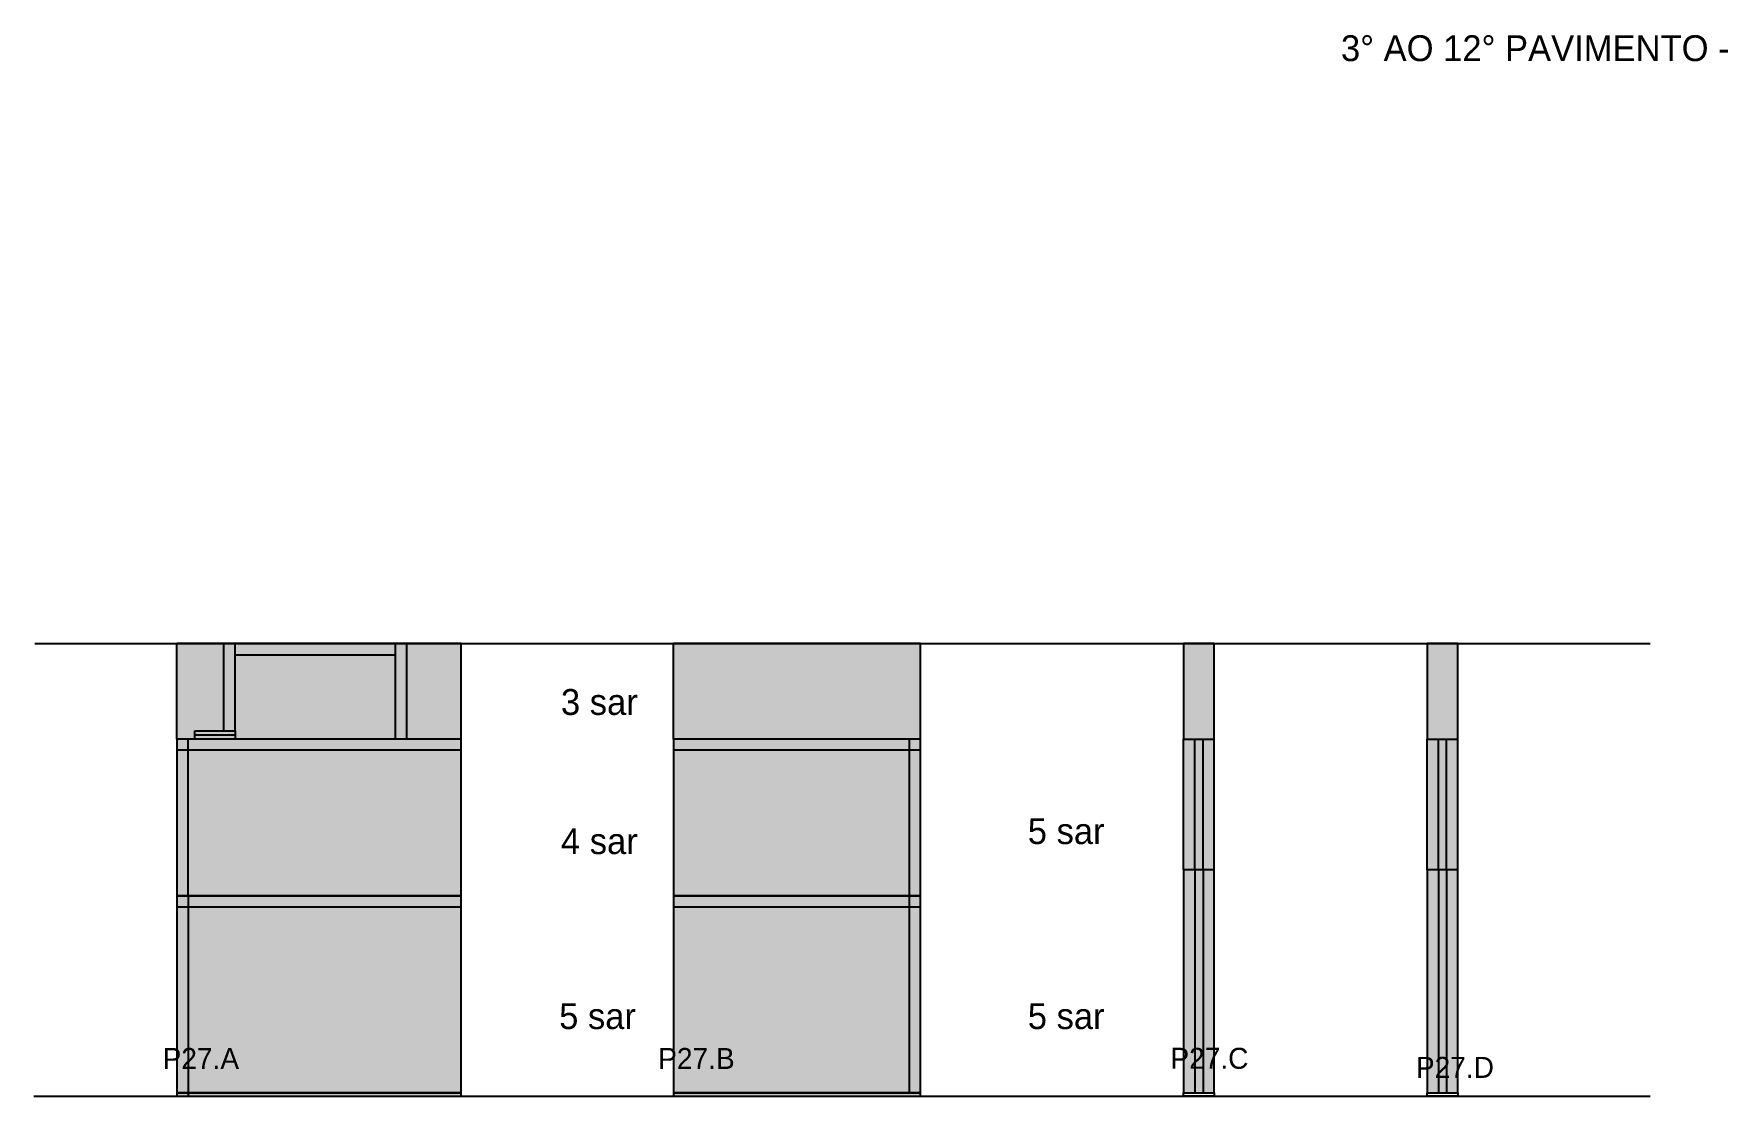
# Model space of a CAD drawing. Header units: metres. Extents: x 4696 to 9453, y 4077 to 4748.
# Drawn here: x 6116 to 7165, y 4078 to 4735 of the extents above; entities that cross this region are included whole.
import ezdxf

# ---------------------------------------------------------------- set-up
doc = ezdxf.new("R2010")
doc.units = ezdxf.units.M
for name, color, linetype in [('COTA', 7, 'Continuous'), ('Hachura', 7, 'Continuous'), ('NOMENCLATURA', 7, 'Continuous'), ('Nível', 7, 'Continuous'), ('Painéis', 7, 'Continuous'), ('SARR_2.2x7', 7, 'Continuous'), ('SARR_EDITAR', 7, 'Continuous'), ('Texto Seção', 7, 'Continuous')]:
    doc.layers.add(name, color=color, linetype=linetype)

msp = doc.modelspace()

# ---------------------------------------------------------------- hatches: boundary and pattern name
at = {"layer": 'COTA'}
h = msp.add_hatch(color=7, dxfattribs=at)
h.dxf.hatch_style = 1
h.paths.add_polyline_path([(6205.1, 4298.5), (6216.1, 4298.5), (6216.1, 4298.5), (6216.1, 4303.5), (6216.1, 4303.5), (6234.1, 4303.5), (6234.1, 4303.5), (6234.1, 4357.5), (6234.1, 4357.5), (6205.1, 4357.5), (6205.1, 4357.5), (6205.1, 4298.5)])
h = msp.add_hatch(color=7, dxfattribs=at)
h.dxf.hatch_style = 1
h.paths.add_polyline_path([(6381.1, 4298.5), (6381.1, 4357.5), (6381.1, 4357.5), (6347.1, 4357.5), (6347.1, 4357.5), (6347.1, 4298.5), (6347.1, 4298.5), (6381.1, 4298.5)])
h = msp.add_hatch(color=7, dxfattribs=at)
h.dxf.hatch_style = 1
h.paths.add_polyline_path([(6665.5, 4298.5), (6665.5, 4357.5), (6665.5, 4357.5), (6512.5, 4357.5), (6512.5, 4357.5), (6512.5, 4298.5), (6512.5, 4298.5), (6665.5, 4298.5)])
h = msp.add_hatch(color=7, dxfattribs=at)
h.dxf.hatch_style = 1
h.paths.add_polyline_path([(6847.3, 4357.5), (6828.3, 4357.5), (6828.3, 4357.5), (6828.3, 4298.5), (6828.3, 4298.5), (6847.3, 4298.5), (6847.3, 4298.5), (6847.3, 4357.5)])
h = msp.add_hatch(color=7, dxfattribs=at)
h.dxf.hatch_style = 1
h.paths.add_polyline_path([(6998.1, 4357.5), (6979.1, 4357.5), (6979.1, 4357.5), (6979.1, 4298.5), (6979.1, 4298.5), (6998.1, 4298.5), (6998.1, 4298.5), (6998.1, 4357.5)])
at = {"layer": 'Hachura'}
h = msp.add_hatch(color=7, dxfattribs=at)
h.dxf.hatch_style = 1
h.paths.add_polyline_path([(6234.1, 4357.5), (6234.1, 4303.5), (6234.1, 4303.5), (6216.1, 4303.5), (6216.1, 4303.5), (6216.1, 4298.5), (6216.1, 4298.5), (6347.1, 4298.5), (6347.1, 4298.5), (6347.1, 4357.5), (6347.1, 4357.5), (6234.1, 4357.5)])
h = msp.add_hatch(color=7, dxfattribs=at)
h.dxf.hatch_style = 1
h.paths.add_polyline_path([(6381.1, 4298.5), (6205.1, 4298.5), (6205.1, 4298.5), (6205.1, 4077.5), (6205.1, 4077.5), (6381.1, 4077.5), (6381.1, 4077.5), (6381.1, 4298.5)])
h = msp.add_hatch(color=7, dxfattribs=at)
h.dxf.hatch_style = 1
h.paths.add_polyline_path([(6665.5, 4298.5), (6512.5, 4298.5), (6512.5, 4298.5), (6512.5, 4077.5), (6512.5, 4077.5), (6665.5, 4077.5), (6665.5, 4077.5), (6665.5, 4298.5)])
h = msp.add_hatch(color=7, dxfattribs=at)
h.dxf.hatch_style = 1
h.paths.add_polyline_path([(6847.3, 4298.5), (6828.3, 4298.5), (6828.3, 4298.5), (6828.3, 4079.5), (6828.3, 4079.5), (6847.3, 4079.5), (6847.3, 4079.5), (6847.3, 4298.5)])
h = msp.add_hatch(color=7, dxfattribs=at)
h.dxf.hatch_style = 1
h.paths.add_polyline_path([(6998.1, 4298.5), (6979.1, 4298.5), (6979.1, 4298.5), (6979.1, 4079.5), (6979.1, 4079.5), (6998.1, 4079.5), (6998.1, 4079.5), (6998.1, 4298.5)])

# ---------------------------------------------------------------- linework, layer by layer
at = {"layer": 'COTA', "color": 7, "lineweight": 25}
for p, q in [((6234.1, 4357.5), (6205.1, 4357.5)), ((6205.1, 4298.5), (6205.1, 4357.5)), ((6381.1, 4357.5), (6347.1, 4357.5)), ((6381.1, 4298.5), (6381.1, 4357.5)), ((6665.5, 4357.5), (6512.5, 4357.5)), ((6512.5, 4298.5), (6512.5, 4357.5)), ((6665.5, 4298.5), (6665.5, 4357.5))]:
    msp.add_line(p, q, dxfattribs=at)
for points in [[(6847.3, 4298.5), (6847.3, 4357.5), (6828.3, 4357.5), (6828.3, 4298.5)], [(6998.1, 4298.5), (6998.1, 4357.5), (6979.1, 4357.5), (6979.1, 4298.5)]]:
    msp.add_lwpolyline(points, dxfattribs=at)
at = {"layer": 'Nível', "color": 7, "lineweight": 25}
for p, q in [((6117, 4357.5), (7117.2, 4357.5)), ((6116.5, 4077.5), (7117.2, 4077.5))]:
    msp.add_line(p, q, dxfattribs=at)
at = {"layer": 'Painéis', "color": 7, "lineweight": 25}
for p, q in [((6234.1, 4303.5), (6234.1, 4357.5)), ((6347.1, 4357.5), (6234.1, 4357.5)), ((6347.1, 4357.5), (6347.1, 4298.5)), ((6205.1, 4298.5), (6205.1, 4201.5)), ((6381.1, 4298.5), (6205.1, 4298.5)), ((6216.1, 4303.5), (6234.1, 4303.5)), ((6216.1, 4298.5), (6216.1, 4303.5)), ((6381.1, 4201.5), (6381.1, 4298.5)), ((6512.5, 4298.5), (6512.5, 4201.5)), ((6665.5, 4298.5), (6512.5, 4298.5)), ((6665.5, 4201.5), (6665.5, 4298.5)), ((6828.3, 4217.5), (6828.3, 4298.5)), ((6828.3, 4298.5), (6847.3, 4298.5)), ((6847.3, 4217.5), (6847.3, 4298.5)), ((6979.1, 4217.5), (6979.1, 4298.5)), ((6979.1, 4298.5), (6998.1, 4298.5)), ((6998.1, 4217.5), (6998.1, 4298.5)), ((6828.3, 4217.5), (6828.3, 4079.5)), ((6847.3, 4217.5), (6828.3, 4217.5)), ((6847.3, 4079.5), (6847.3, 4217.5)), ((6979.1, 4217.5), (6979.1, 4079.5)), ((6998.1, 4217.5), (6979.1, 4217.5)), ((6998.1, 4079.5), (6998.1, 4217.5)), ((6205.1, 4201.5), (6205.1, 4077.5)), ((6205.1, 4201.5), (6381.1, 4201.5)), ((6381.1, 4201.5), (6205.1, 4201.5)), ((6381.1, 4077.5), (6381.1, 4201.5)), ((6512.5, 4201.5), (6512.5, 4077.5)), ((6512.5, 4201.5), (6665.5, 4201.5)), ((6665.5, 4201.5), (6512.5, 4201.5)), ((6665.5, 4077.5), (6665.5, 4201.5)), ((6205.1, 4079.5), (6381.1, 4079.5)), ((6512.5, 4079.5), (6665.5, 4079.5)), ((6828.3, 4079.5), (6847.3, 4079.5)), ((6979.1, 4079.5), (6998.1, 4079.5))]:
    msp.add_line(p, q, dxfattribs=at)
for points in [[(6381.1, 4079.5), (6205.1, 4079.5), (6205.1, 4077.5), (6381.1, 4077.5)], [(6665.5, 4079.5), (6512.5, 4079.5), (6512.5, 4077.5), (6665.5, 4077.5)], [(6828.3, 4079.5), (6847.3, 4079.5), (6847.3, 4077.5), (6828.3, 4077.5)], [(6979.1, 4079.5), (6998.1, 4079.5), (6998.1, 4077.5), (6979.1, 4077.5)]]:
    msp.add_lwpolyline(points, close=True, dxfattribs=at)
at = {"layer": 'SARR_2.2x7', "color": 7, "lineweight": 25}
for p, q in [((6241.1, 4303.5), (6241.1, 4357.5)), ((6241.1, 4350.5), (6340.1, 4350.5)), ((6340.1, 4357.5), (6340.1, 4298.5)), ((6212.1, 4201.5), (6212.1, 4298.5)), ((6234.1, 4303.5), (6241.1, 4303.5)), ((6658.5, 4201.5), (6658.5, 4298.5)), ((6835.3, 4217.5), (6835.3, 4298.5)), ((6840.3, 4217.5), (6840.3, 4298.5)), ((6986.1, 4217.5), (6986.1, 4298.5)), ((6991.1, 4217.5), (6991.1, 4298.5)), ((6381.1, 4291.5), (6205.1, 4291.5)), ((6665.5, 4291.5), (6512.5, 4291.5)), ((6835.3, 4217.5), (6835.3, 4079.5)), ((6840.3, 4217.5), (6840.3, 4079.5)), ((6986.1, 4217.5), (6986.1, 4079.5)), ((6991.1, 4217.5), (6991.1, 4079.5)), ((6381.1, 4194.5), (6205.1, 4194.5)), ((6212.1, 4201.5), (6212.1, 4077.5)), ((6665.5, 4194.5), (6512.5, 4194.5)), ((6658.5, 4079.5), (6658.5, 4201.5)), ((6212.1, 4079.5), (6212.1, 4079.5)), ((6374.1, 4079.5), (6374.1, 4079.5)), ((6519.5, 4079.5), (6519.5, 4079.5)), ((6658.5, 4079.5), (6658.5, 4079.5))]:
    msp.add_line(p, q, dxfattribs=at)
at = {"layer": 'SARR_EDITAR', "color": 7, "lineweight": 25}
for p, q in [((6216.1, 4301), (6241.1, 4301)), ((6241.1, 4303.5), (6241.1, 4298.5))]:
    msp.add_line(p, q, dxfattribs=at)

# ---------------------------------------------------------------- texts
at = {"layer": 'NOMENCLATURA', "color": 7, "lineweight": 25}
for s, p in [('3° AO 12° PAVIMENTO - PD: 2.80\\PNIVEL DE CHEGADA: 820.98\\PNIVEL DE CHEGADA: 823.78', (6925.7, 4718)), ('3 sar', (6442.8, 4313.4)), ('5 sar', (6731.8, 4233.5)), ('4 sar', (6442.8, 4227.3)), ('5 sar', (6441.7, 4119)), ('5 sar', (6731.8, 4119))]:
    msp.add_text(s, height=16, dxfattribs=at).set_placement(p)
at = {"layer": 'Texto Seção', "color": 7, "lineweight": 25}
for s, p in [('P27.A', (6196.2, 4094.3)), ('P27.B', (6503, 4094.3)), ('P27.C', (6820.1, 4094.4)), ('P27.D', (6972.1, 4088.8))]:
    msp.add_text(s, height=13, dxfattribs=at).set_placement(p)

doc.saveas('drawing.dxf')
